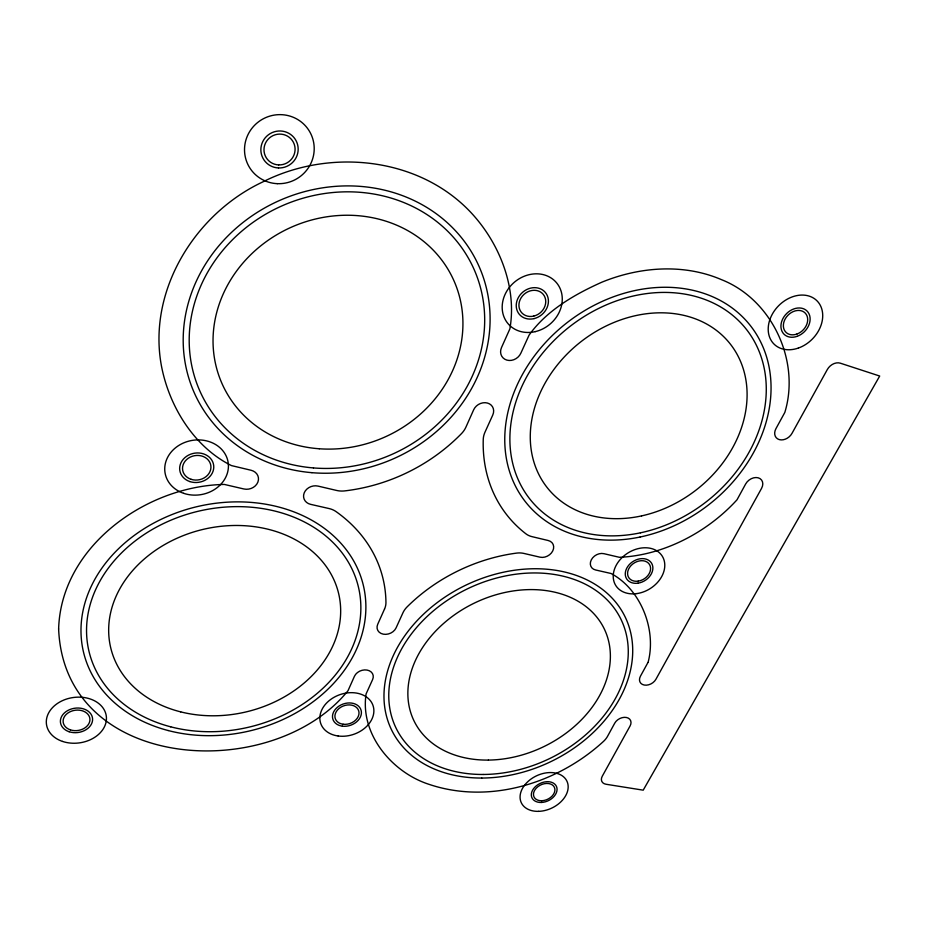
<?xml version="1.0" encoding="UTF-8"?>
<svg xmlns="http://www.w3.org/2000/svg" width="926" height="926" viewBox="0 0 926 926"><rect width="100%" height="100%" fill="white"/><g stroke="black" fill="none" stroke-linecap="round" stroke-linejoin="round"><path stroke-width="1.39" d="M648.142 662.159C656.661 629.761 640.919 589.376 611.01 573.483L595.545 569.965A9.943 7.709 -31.5 0 1 591.297 559.86A9.943 7.709 -31.5 0 1 603.891 553.679L619.39 557.302C663.537 555.45 707.476 532.23 737.015 499.785L745.638 484.009A10.047 7.605 -38.2 0 1 758.209 477.816A10.047 7.605 -38.2 0 1 761.566 488.349L655.932 679.256A9.295 6.76 -30.2 0 1 644.16 685.032A9.295 6.76 -30.2 0 1 640.445 676.2L647.945 662.518M58.627 628.986C64.484 772.562 272.244 784.276 348.002 690.727L354.45 676.281A9.978 7.709 -19.9 0 1 367.066 670.065A9.978 7.709 -19.9 0 1 372.611 679.557L366.106 693.898C359.82 734.11 391.987 772.481 429.143 784.38C489.368 804.625 557.776 783.384 603.532 741.367A18.323 13.184 -27.5 0 0 607.583 736.251L614.725 723.183A9.133 6.551 -28.6 0 1 626.312 717.465A9.133 6.551 -28.6 0 1 630.085 725.949L602.259 776.254A8.924 6.251 -27.3 0 0 606.044 784.253L643.2 790.167L879.7 376.037L840.299 363.177A10.556 7.975 -43.8 0 0 827.3 369.567L792.008 433.345A10.302 7.825 -40.8 0 1 779.241 439.595A10.302 7.825 -40.8 0 1 775.965 428.611L784.82 412.44C800.539 360.943 772.029 299.549 721.423 279.629C683.469 263.331 639.496 266.781 601.865 282.187C574.629 294.352 546.606 310.488 529.059 335.166L520.84 353.223A11.124 9.584 -36.2 0 1 506.8 360.087A11.124 9.584 -36.2 0 1 501.522 347.516L509.89 328.834C517.194 286.852 499.114 242.276 470.269 211.811C417.962 156.795 329.309 148.241 263.053 181.797C195.12 213.489 147.257 290.637 161.483 366.152C169.284 406.56 193.997 446.957 231.465 465.593L251.015 470.246A11.181 9.573 -13.9 0 1 257.903 482.052A11.181 9.573 -13.9 0 1 243.839 488.963L224.37 484.437C146.794 485.803 61.035 546.027 58.627 628.986M384.522 609.065L377.727 624.24A10.14 8.01 -21.4 0 0 383.248 634.16A10.14 8.01 -21.4 0 0 396.085 627.874L402.937 612.804A20.175 15.939 -23 0 1 407.104 606.889A149.028 112.544 -25.7 0 1 516.569 553.111A20.117 15.916 -28.1 0 1 523.827 553.412L539.985 557.174A10.105 8.01 -29.8 0 0 552.776 550.866A10.105 8.01 -29.8 0 0 548.18 540.506L531.975 536.64A20.499 16.46 -30.5 0 1 525.899 533.804A163.96 132.395 -37.8 0 1 483.245 439.456A21.425 17.953 -31.7 0 1 485.004 432.141L492.759 415.033A10.869 9.237 -31.6 0 0 487.435 403.041A10.869 9.237 -31.6 0 0 473.649 409.813L465.952 427.06A21.796 18.647 -29.1 0 1 461.403 433.692A178.973 162.258 -24 0 1 344.738 490.896A21.842 18.636 -20.9 0 1 336.647 490.456L318.046 486.104A10.904 9.237 -18.6 0 0 304.214 492.863A10.904 9.237 -18.6 0 0 310.615 504.346L329.147 508.571A21.483 17.918 -18.8 0 1 336.092 511.627A165.256 132.383 -13.3 0 1 385.945 602.548A20.569 16.46 -20.5 0 1 384.522 609.065M170.731 726.829A138.506 110.888 -13.4 0 0 359.763 593.786A138.506 110.888 -13.4 0 0 140.613 536.941A138.506 110.888 -13.4 0 0 170.731 726.829M168.173 730.533A143.843 115.183 -13.4 0 0 364.775 592.628A143.843 115.183 -13.4 0 0 137.349 533.202A143.843 115.183 -13.4 0 0 168.173 730.533M180.697 711.874A117.139 93.757 -13.4 0 0 339.622 598.416A117.139 93.757 -13.4 0 0 153.693 551.607A117.139 93.757 -13.4 0 0 180.697 711.874M488.396 760.084A105.657 79.729 -25.8 0 0 605.338 631.243A105.657 79.729 -25.8 0 0 433.623 633.268A105.657 79.729 -25.8 0 0 488.396 760.084M481.763 778.048A129.733 97.936 -25.7 0 0 626.833 620.675A129.733 97.936 -25.7 0 0 416.422 621.392A129.733 97.936 -25.7 0 0 481.763 778.048M483.129 774.472A124.917 94.29 -25.7 0 0 622.538 622.781A124.917 94.29 -25.7 0 0 419.848 623.823A124.917 94.29 -25.7 0 0 483.129 774.472M641.556 515.898A116.34 93.885 -37.9 0 0 731.123 345.109A116.34 93.885 -37.9 0 0 543.4 386.235A116.34 93.885 -37.9 0 0 641.556 515.898M640.086 537.022A142.859 115.345 -37.9 0 0 752.097 327.873A142.859 115.345 -37.9 0 0 521.523 376.188A142.859 115.345 -37.9 0 0 640.086 537.022M640.433 532.82A137.557 111.051 -37.9 0 0 747.895 331.323A137.557 111.051 -37.9 0 0 525.899 378.271A137.557 111.051 -37.9 0 0 640.433 532.82M319.25 448.763A126.85 114.859 -24 0 0 454.342 281.654A126.85 114.859 -24 0 0 240.366 266.121A126.85 114.859 -24 0 0 319.25 448.763M311.935 472.677A155.776 141.146 -24 0 0 480.166 269.015A155.776 141.146 -24 0 0 217.83 247.034A155.776 141.146 -24 0 0 311.935 472.677M313.474 467.931A149.989 135.879 -24 0 0 475.003 271.538A149.989 135.879 -24 0 0 222.333 250.946A149.989 135.879 -24 0 0 313.474 467.931M343.152 724.248A12.339 9.376 -19 0 0 358.779 711.099A12.339 9.376 -19 0 0 338.962 708.54A12.339 9.376 -19 0 0 343.152 724.248M342.365 726.158A14.804 11.251 -19 0 0 361.128 710.392A14.804 11.251 -19 0 0 337.365 707.29A14.804 11.251 -19 0 0 342.365 726.158M338.164 735.996A27.63 20.997 -19 0 0 373.363 706.688A27.63 20.997 -19 0 0 329.066 700.727A27.63 20.997 -19 0 0 338.164 735.996M535.251 331.635A31.727 27.514 -40.1 0 0 556.607 282.847A31.727 27.514 -40.1 0 0 504.832 294.943A31.727 27.514 -40.1 0 0 535.251 331.635M534.036 318.613A16.992 14.735 -40.1 0 0 545.333 292.431A16.992 14.735 -40.1 0 0 517.611 299.063A16.992 14.735 -40.1 0 0 534.036 318.613M533.77 316.09A14.156 12.281 -40.1 0 0 543.168 294.271A14.156 12.281 -40.1 0 0 520.065 299.827A14.156 12.281 -40.1 0 0 533.77 316.09M191.045 479.298A14.272 12.258 -10.1 0 0 210.862 465.743A14.272 12.258 -10.1 0 0 188.302 458.231A14.272 12.258 -10.1 0 0 191.045 479.298M189.876 481.578A17.131 14.712 -10.1 0 0 213.674 465.327A17.131 14.712 -10.1 0 0 186.612 456.286A17.131 14.712 -10.1 0 0 189.876 481.578M183.649 493.315A31.97 27.467 -10.1 0 0 228.247 463.185A31.97 27.467 -10.1 0 0 177.85 446.066A31.97 27.467 -10.1 0 0 183.649 493.315M636.868 593.589A27.491 20.997 -32.5 0 0 662.322 556.26A27.491 20.997 -32.5 0 0 617.816 562.614A27.491 20.997 -32.5 0 0 636.868 593.589M637.991 583.16A14.723 11.251 -32.5 0 0 651.534 563.124A14.723 11.251 -32.5 0 0 627.678 566.631A14.723 11.251 -32.5 0 0 637.991 583.16M638.188 581.146A12.269 9.376 -32.5 0 0 649.462 564.443A12.269 9.376 -32.5 0 0 629.576 567.383A12.269 9.376 -32.5 0 0 638.188 581.146M62.505 741.413A30.199 22.895 -8 0 0 106.421 717.418A30.199 22.895 -8 0 0 60.202 701.769A30.199 22.895 -8 0 0 62.505 741.413M69.137 731.737A16.182 12.258 -8 0 0 92.588 718.808A16.182 12.258 -8 0 0 67.772 710.52A16.182 12.258 -8 0 0 69.137 731.737M70.388 729.862A13.485 10.221 -8 0 0 89.926 719.074A13.485 10.221 -8 0 0 69.23 712.187A13.485 10.221 -8 0 0 70.388 729.862M278.703 164.909A15.626 15.337 -30.3 0 0 293.403 142.303A15.626 15.337 -30.3 0 0 266.503 141.308A15.626 15.337 -30.3 0 0 278.703 164.909M278.494 167.953A18.752 18.416 -30.3 0 0 296.158 140.845A18.752 18.416 -30.3 0 0 263.887 139.606A18.752 18.416 -30.3 0 0 278.494 167.953M277.244 183.661A35.003 34.366 -30.3 0 0 310.546 133.263A35.003 34.366 -30.3 0 0 250.309 130.566A35.003 34.366 -30.3 0 0 277.244 183.661M798.386 348.049A30.5 23.706 -45.4 0 0 817.484 301.332A30.5 23.706 -45.4 0 0 770.525 317.873A30.5 23.706 -45.4 0 0 798.386 348.049M797.159 336.323A16.332 12.698 -45.4 0 0 807.275 311.275A16.332 12.698 -45.4 0 0 782.134 320.257A16.332 12.698 -45.4 0 0 797.159 336.323M796.904 334.055A13.612 10.58 -45.4 0 0 805.319 313.185A13.612 10.58 -45.4 0 0 784.368 320.685A13.612 10.58 -45.4 0 0 796.904 334.055M541.826 800.747A11.262 7.964 -25.3 0 0 554.442 787.436A11.262 7.964 -25.3 0 0 536.304 788.107A11.262 7.964 -25.3 0 0 541.826 800.747M541.34 802.46A13.508 9.561 -25.3 0 0 556.491 786.498A13.508 9.561 -25.3 0 0 534.719 787.285A13.508 9.561 -25.3 0 0 541.34 802.46M538.712 811.35A25.222 17.837 -25.3 0 0 567.129 781.625A25.222 17.837 -25.3 0 0 526.535 782.933A25.222 17.837 -25.3 0 0 538.712 811.35"/></g></svg>
